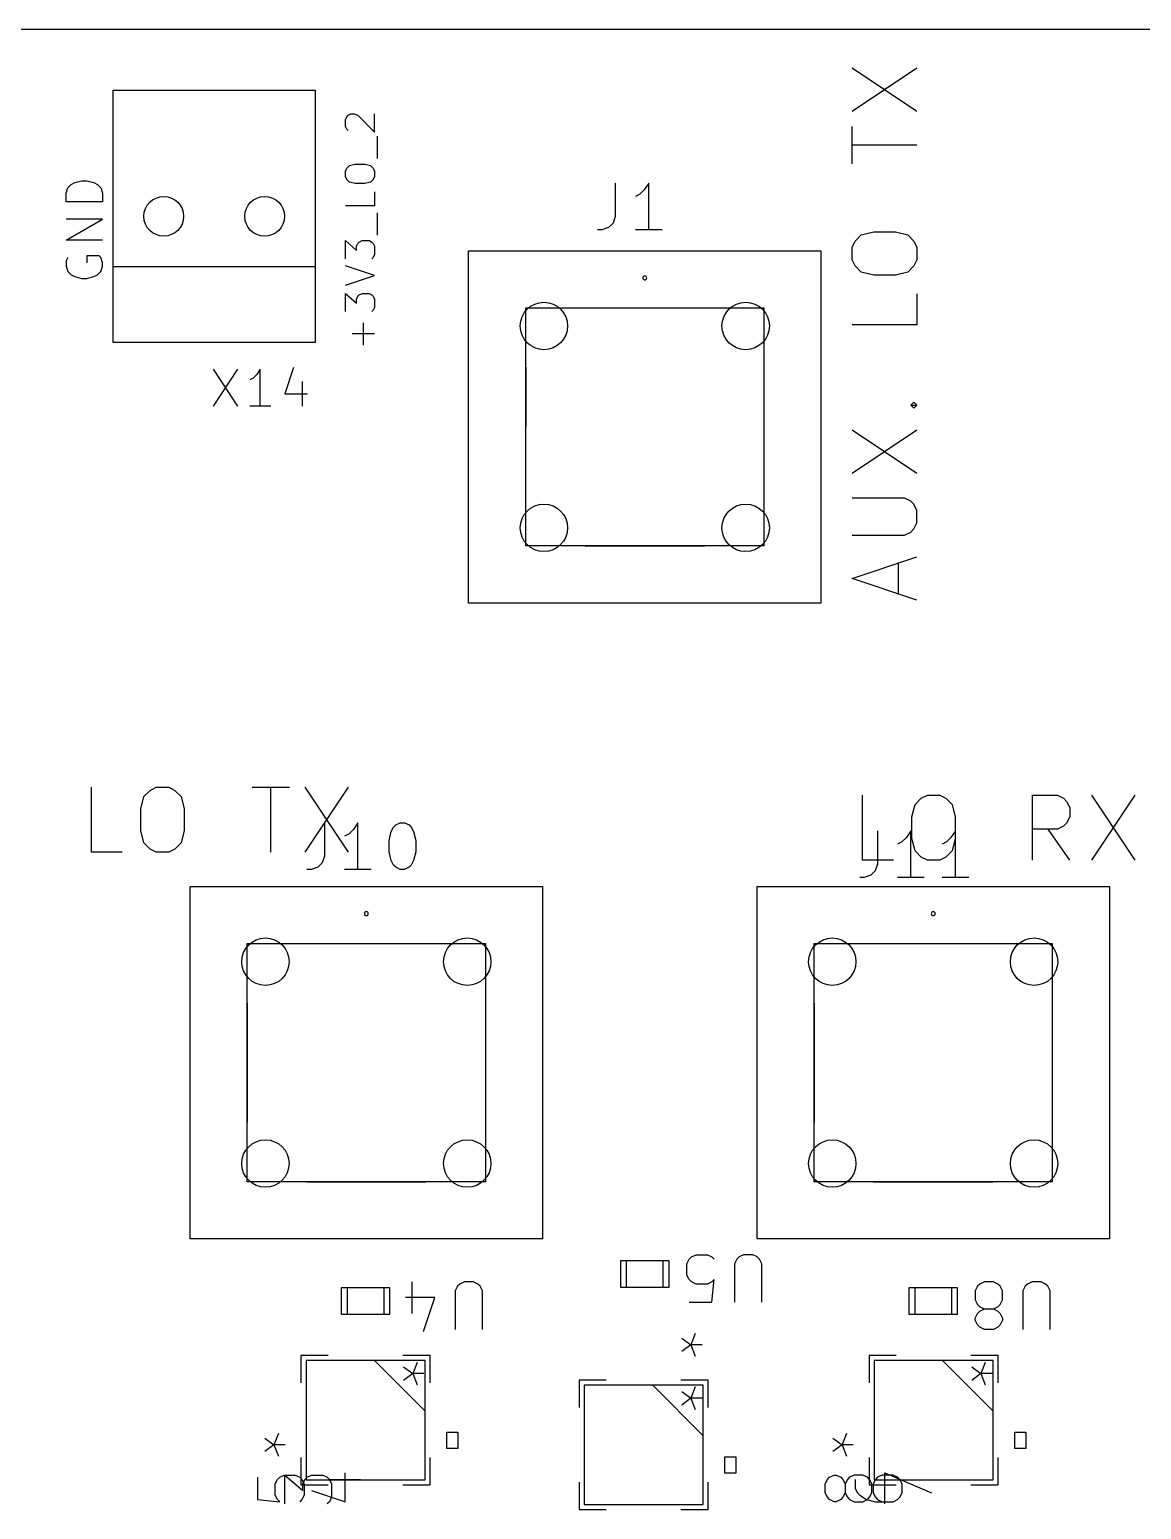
# Model space of a CAD drawing. Header units: millimetres. Extents: x 0 to 100, y 0 to 100.
# Drawn here: x 37.45 to 65.44, y 62.75 to 100 of the extents above; entities that cross this region are included whole.
import ezdxf

# ---------------------------------------------------------------- set-up
doc = ezdxf.new("R2010")
doc.units = ezdxf.units.MM
for name, color, linetype, true_color in [('Edge.Cuts', 254, 'CONTINUOUS', 0xd0d2cd), ('F.Fab', 9, 'CONTINUOUS', 0xafafaf), ('F.Silkscreen', 41, 'CONTINUOUS', 0xf2eda1)]:
    doc.layers.add(name, color=color, linetype=linetype, true_color=true_color)

msp = doc.modelspace()

# ---------------------------------------------------------------- linework, layer by layer
at = {"layer": 'Edge.Cuts', "linetype": 'CONTINUOUS'}
msp.add_line((100, 100), (0, 100), dxfattribs=at)
at = {"layer": 'Edge.Cuts'}
for centre, radius in [((40.83, 95.3), 0.5), ((43.37, 95.3), 0.5), ((50.4, 92.54), 0.5969), ((55.48, 92.54), 0.5969), ((50.4, 87.46), 0.5969), ((55.48, 87.46), 0.5969), ((43.39, 76.54), 0.5969), ((48.47, 76.54), 0.5969), ((57.66, 76.54), 0.5969), ((62.74, 76.54), 0.5969), ((43.39, 71.46), 0.5969), ((48.47, 71.46), 0.5969), ((57.66, 71.46), 0.5969), ((62.74, 71.46), 0.5969)]:
    msp.add_circle(centre, radius, dxfattribs=at)
at = {"layer": 'F.Fab', "linetype": 'CONTINUOUS'}
for p, q in [((58.156657, 97.94651), (59.792417, 99.037016)), ((58.156657, 99.037016), (59.792417, 97.94651)), ((45.401719, 97.737514), (45.436767, 97.807609)), ((45.401719, 97.562276), (45.401719, 97.737514)), ((45.436767, 97.807609), (45.471814, 97.842657)), ((45.471814, 97.842657), (45.54191, 97.877704)), ((45.54191, 97.877704), (45.612005, 97.877704)), ((45.612005, 97.877704), (45.717148, 97.842657)), ((45.717148, 97.842657), (46.137719, 97.422085)), ((46.137719, 97.422085), (46.137719, 97.877704)), ((45.436767, 97.492181), (45.401719, 97.562276)), ((45.471814, 97.457133), (45.436767, 97.492181)), ((46.207814, 96.756181), (46.207814, 97.316942)), ((58.156657, 96.622323), (58.156657, 97.557043)), ((59.792417, 97.089683), (58.156657, 97.089683)), ((45.401719, 96.440752), (45.436767, 96.510847)), ((45.436767, 96.510847), (45.506862, 96.580942)), ((45.506862, 96.580942), (45.647052, 96.61599)), ((45.647052, 96.61599), (45.892386, 96.61599)), ((45.892386, 96.61599), (46.032576, 96.580942)), ((46.032576, 96.580942), (46.102672, 96.510847)), ((46.102672, 96.510847), (46.137719, 96.440752)), ((38.413459, 96.016892), (38.501078, 96.104511)), ((38.501078, 96.104511), (38.588697, 96.148321)), ((38.588697, 96.148321), (38.763935, 96.19213)), ((38.763935, 96.19213), (38.895363, 96.19213)), ((38.895363, 96.19213), (39.070601, 96.148321)), ((39.070601, 96.148321), (39.15822, 96.104511)), ((39.15822, 96.104511), (39.24584, 96.016892)), ((45.401719, 96.300561), (45.401719, 96.440752)), ((45.436767, 96.230466), (45.401719, 96.300561)), ((45.506862, 96.160371), (45.436767, 96.230466)), ((45.647052, 96.125323), (45.506862, 96.160371)), ((45.892386, 96.125323), (45.647052, 96.125323)), ((46.032576, 96.160371), (45.892386, 96.125323)), ((46.102672, 96.230466), (46.032576, 96.160371)), ((46.137719, 96.300561), (46.102672, 96.230466)), ((46.137719, 96.440752), (46.137719, 96.300561)), ((38.369649, 95.885464), (38.413459, 96.016892)), ((38.369649, 95.666416), (38.369649, 95.885464)), ((39.24584, 96.016892), (39.289649, 95.885464)), ((39.289649, 95.885464), (39.289649, 95.666416)), ((46.137719, 95.915037), (46.137719, 95.564561)), ((39.289649, 95.666416), (38.369649, 95.666416)), ((46.137719, 95.564561), (45.401719, 95.564561)), ((46.207814, 94.828561), (46.207814, 95.389322)), ((38.369649, 94.702606), (39.289649, 95.22832)), ((39.289649, 95.22832), (38.369649, 95.22832)), ((39.289649, 94.702606), (38.369649, 94.702606)), ((45.401719, 94.232751), (45.401719, 94.68837)), ((45.401719, 94.68837), (45.6821, 94.443037)), ((45.6821, 94.54818), (45.717148, 94.618275)), ((45.717148, 94.618275), (45.752195, 94.653323)), ((45.752195, 94.653323), (45.822291, 94.68837)), ((45.822291, 94.68837), (45.997529, 94.68837)), ((45.997529, 94.68837), (46.067624, 94.653323)), ((46.067624, 94.653323), (46.102672, 94.618275)), ((46.102672, 94.618275), (46.137719, 94.54818)), ((58.156657, 94.519204), (58.23455, 94.674991)), ((58.23455, 94.674991), (58.390337, 94.830777)), ((58.390337, 94.830777), (58.70191, 94.908671)), ((58.70191, 94.908671), (59.247164, 94.908671)), ((59.247164, 94.908671), (59.558737, 94.830777)), ((59.558737, 94.830777), (59.714524, 94.674991)), ((59.714524, 94.674991), (59.792417, 94.519204)), ((38.413459, 94.264511), (38.369649, 94.176892)), ((39.20203, 94.30832), (38.895363, 94.30832)), ((38.895363, 94.30832), (38.895363, 94.133082)), ((39.24584, 94.264511), (39.20203, 94.30832)), ((39.289649, 94.133082), (39.24584, 94.264511)), ((45.6821, 94.443037), (45.6821, 94.54818)), ((46.102672, 94.267799), (46.067624, 94.232751)), ((46.137719, 94.337894), (46.102672, 94.267799)), ((46.137719, 94.54818), (46.137719, 94.337894)), ((48.505, 94.435), (57.375, 94.435)), ((48.505, 85.565), (48.505, 94.435)), ((57.375, 94.435), (57.375, 85.565)), ((58.156657, 94.207631), (58.156657, 94.519204)), ((59.792417, 94.519204), (59.792417, 94.207631)), ((38.369649, 94.176892), (38.369649, 94.045463)), ((38.369649, 94.045463), (38.413459, 93.914035)), ((38.413459, 93.914035), (38.501078, 93.826416)), ((39.15822, 93.826416), (39.24584, 93.914035)), ((39.24584, 93.914035), (39.289649, 94.045463)), ((39.289649, 94.045463), (39.289649, 94.133082)), ((46.137719, 93.81218), (45.401719, 94.057513)), ((58.23455, 94.051844), (58.156657, 94.207631)), ((58.390337, 93.896057), (58.23455, 94.051844)), ((58.70191, 93.818164), (58.390337, 93.896057)), ((59.558737, 93.896057), (59.247164, 93.818164)), ((59.714524, 94.051844), (59.558737, 93.896057)), ((59.792417, 94.207631), (59.714524, 94.051844)), ((38.501078, 93.826416), (38.588697, 93.782606)), ((38.588697, 93.782606), (38.763935, 93.738797)), ((38.763935, 93.738797), (38.895363, 93.738797)), ((38.895363, 93.738797), (39.070601, 93.782606)), ((39.070601, 93.782606), (39.15822, 93.826416)), ((45.401719, 93.566847), (46.137719, 93.81218)), ((59.247164, 93.818164), (58.70191, 93.818164)), ((45.401719, 92.900942), (45.401719, 93.356561)), ((45.401719, 93.356561), (45.6821, 93.111228)), ((45.6821, 93.216371), (45.717148, 93.286466)), ((45.6821, 93.111228), (45.6821, 93.216371)), ((45.717148, 93.286466), (45.752195, 93.321514)), ((45.752195, 93.321514), (45.822291, 93.356561)), ((45.822291, 93.356561), (45.997529, 93.356561)), ((45.997529, 93.356561), (46.067624, 93.321514)), ((46.067624, 93.321514), (46.102672, 93.286466)), ((46.102672, 93.286466), (46.137719, 93.216371)), ((46.137719, 93.216371), (46.137719, 93.006085)), ((59.792417, 93.350804), (59.792417, 92.57187)), ((46.102672, 92.93599), (46.067624, 92.900942)), ((46.137719, 93.006085), (46.102672, 92.93599)), ((49.943, 92.997), (55.937, 92.997)), ((49.943, 87.003), (49.943, 92.997)), ((55.937, 92.997), (55.937, 87.003)), ((45.857338, 92.0598), (45.857338, 92.620562)), ((59.792417, 92.57187), (58.156657, 92.57187)), ((46.137719, 92.340181), (45.576957, 92.340181)), ((59.63663, 90.546644), (59.714524, 90.624538)), ((59.714524, 90.468751), (59.63663, 90.546644)), ((59.63663, 90.546644), (59.792417, 90.546644)), ((59.714524, 90.624538), (59.792417, 90.546644)), ((59.792417, 90.546644), (59.714524, 90.468751)), ((58.156657, 88.832991), (59.792417, 89.923497)), ((58.156657, 89.923497), (59.792417, 88.832991)), ((59.480844, 88.209844), (58.156657, 88.209844)), ((59.63663, 88.131951), (59.480844, 88.209844)), ((59.714524, 88.054058), (59.63663, 88.131951)), ((59.792417, 87.898271), (59.714524, 88.054058)), ((59.714524, 87.430911), (59.792417, 87.586698)), ((59.792417, 87.586698), (59.792417, 87.898271)), ((58.156657, 87.275124), (59.480844, 87.275124)), ((59.480844, 87.275124), (59.63663, 87.353018)), ((59.63663, 87.353018), (59.714524, 87.430911)), ((55.937, 87.003), (49.943, 87.003)), ((58.156657, 86.184618), (59.792417, 86.729871)), ((59.325057, 85.795151), (59.325057, 86.574084)), ((59.792417, 85.639364), (58.156657, 86.184618)), ((57.375, 85.565), (48.505, 85.565)), ((39.007595, 79.293743), (39.007595, 80.929503)), ((40.331782, 80.695823), (40.487569, 80.85161)), ((40.487569, 80.85161), (40.643356, 80.929503)), ((40.643356, 80.929503), (40.954929, 80.929503)), ((40.954929, 80.929503), (41.110716, 80.85161)), ((41.110716, 80.85161), (41.266502, 80.695823)), ((43.058048, 80.929503), (43.992768, 80.929503)), ((43.525408, 79.293743), (43.525408, 80.929503)), ((44.382235, 80.929503), (45.472741, 79.293743)), ((45.472741, 80.929503), (44.382235, 79.293743)), ((40.253889, 80.38425), (40.331782, 80.695823)), ((41.266502, 80.695823), (41.344396, 80.38425)), ((58.418128, 79.093743), (58.418128, 80.729503)), ((59.664422, 80.18425), (59.742315, 80.495823)), ((59.742315, 80.495823), (59.898102, 80.65161)), ((59.898102, 80.65161), (60.053889, 80.729503)), ((60.053889, 80.729503), (60.365462, 80.729503)), ((60.365462, 80.729503), (60.521249, 80.65161)), ((60.521249, 80.65161), (60.677035, 80.495823)), ((60.677035, 80.495823), (60.754929, 80.18425)), ((62.702261, 79.093743), (62.702261, 80.729503)), ((62.702261, 80.729503), (63.325408, 80.729503)), ((63.325408, 80.729503), (63.481195, 80.65161)), ((63.481195, 80.65161), (63.559088, 80.573717)), ((63.559088, 80.573717), (63.636981, 80.41793)), ((64.182235, 80.729503), (65.272741, 79.093743)), ((65.272741, 80.729503), (64.182235, 79.093743)), ((40.253889, 79.838997), (40.253889, 80.38425)), ((41.344396, 80.38425), (41.344396, 79.838997)), ((59.664422, 79.638997), (59.664422, 80.18425)), ((60.754929, 80.18425), (60.754929, 79.638997)), ((63.636981, 80.18425), (63.559088, 80.028463)), ((63.636981, 80.41793), (63.636981, 80.18425)), ((40.331782, 79.527423), (40.253889, 79.838997)), ((41.344396, 79.838997), (41.266502, 79.527423)), ((63.325408, 79.872677), (62.702261, 79.872677)), ((63.636981, 79.093743), (63.091728, 79.872677)), ((63.481195, 79.95057), (63.325408, 79.872677)), ((63.559088, 80.028463), (63.481195, 79.95057)), ((40.487569, 79.371637), (40.331782, 79.527423)), ((40.643356, 79.293743), (40.487569, 79.371637)), ((41.110716, 79.371637), (40.954929, 79.293743)), ((41.266502, 79.527423), (41.110716, 79.371637)), ((59.742315, 79.327423), (59.664422, 79.638997)), ((60.754929, 79.638997), (60.677035, 79.327423)), ((39.786529, 79.293743), (39.007595, 79.293743)), ((40.954929, 79.293743), (40.643356, 79.293743)), ((59.197062, 79.093743), (58.418128, 79.093743)), ((59.898102, 79.171637), (59.742315, 79.327423)), ((60.053889, 79.093743), (59.898102, 79.171637)), ((60.365462, 79.093743), (60.053889, 79.093743)), ((60.521249, 79.171637), (60.365462, 79.093743)), ((60.677035, 79.327423), (60.521249, 79.171637)), ((41.495, 78.435), (50.365, 78.435)), ((41.495, 69.565), (41.495, 78.435)), ((50.365, 78.435), (50.365, 69.565)), ((55.765, 78.435), (64.635, 78.435)), ((55.765, 69.565), (55.765, 78.435)), ((64.635, 78.435), (64.635, 69.565)), ((42.933, 76.997), (48.927, 76.997)), ((42.933, 71.003), (42.933, 76.997)), ((48.927, 76.997), (48.927, 71.003)), ((57.203, 76.997), (63.197, 76.997)), ((57.203, 71.003), (57.203, 76.997)), ((63.197, 76.997), (63.197, 71.003)), ((48.927, 71.003), (42.933, 71.003)), ((63.197, 71.003), (57.203, 71.003)), ((50.365, 69.565), (41.495, 69.565)), ((64.635, 69.565), (55.765, 69.565)), ((52.3304, 69.0102), (52.3304, 68.3498)), ((52.4828, 69.0102), (52.3304, 69.0102)), ((52.4828, 68.3498), (52.4828, 69.0102)), ((53.3972, 69.0102), (52.4828, 69.0102)), ((53.3972, 69.0102), (53.3972, 68.3498)), ((53.5496, 69.0102), (53.3972, 69.0102)), ((53.5496, 68.3498), (53.5496, 69.0102)), ((54.000994, 68.936356), (54.05806, 69.050486)), ((54.000994, 68.651029), (54.000994, 68.936356)), ((54.05806, 69.050486), (54.115125, 69.107552)), ((54.115125, 69.107552), (54.229256, 69.164617)), ((54.229256, 69.164617), (54.514582, 69.164617)), ((54.514582, 69.164617), (54.628713, 69.107552)), ((54.628713, 69.107552), (54.685778, 69.050486)), ((55.256431, 69.050486), (55.199366, 68.936356)), ((55.199366, 68.936356), (55.199366, 67.966245)), ((55.313497, 69.107552), (55.256431, 69.050486)), ((55.427627, 69.164617), (55.313497, 69.107552)), ((55.655889, 69.164617), (55.427627, 69.164617)), ((55.770019, 69.107552), (55.655889, 69.164617)), ((55.827085, 69.050486), (55.770019, 69.107552)), ((55.88415, 68.936356), (55.827085, 69.050486)), ((55.88415, 67.966245), (55.88415, 68.936356)), ((54.05806, 68.536898), (54.000994, 68.651029)), ((54.115125, 68.479833), (54.05806, 68.536898)), ((54.628713, 67.966245), (54.685778, 68.536898)), ((54.685778, 68.536898), (54.628713, 68.479833)), ((45.3004, 68.3302), (45.3004, 67.6698)), ((45.4528, 68.3302), (45.3004, 68.3302)), ((45.4528, 67.6698), (45.4528, 68.3302)), ((46.3672, 68.3302), (45.4528, 68.3302)), ((46.3672, 68.3302), (46.3672, 67.6698)), ((46.5196, 68.3302), (46.3672, 68.3302)), ((46.5196, 67.6698), (46.5196, 68.3302)), ((47.085125, 67.685702), (47.085125, 68.484617)), ((48.226431, 68.370486), (48.169366, 68.256356)), ((48.169366, 68.256356), (48.169366, 67.286245)), ((48.283497, 68.427552), (48.226431, 68.370486)), ((48.397627, 68.484617), (48.283497, 68.427552)), ((48.625889, 68.484617), (48.397627, 68.484617)), ((48.740019, 68.427552), (48.625889, 68.484617)), ((48.797085, 68.370486), (48.740019, 68.427552)), ((48.85415, 68.256356), (48.797085, 68.370486)), ((48.85415, 67.286245), (48.85415, 68.256356)), ((52.3304, 68.3498), (52.4828, 68.3498)), ((52.4828, 68.3498), (53.3972, 68.3498)), ((53.3972, 68.3498), (53.5496, 68.3498)), ((54.229256, 68.422768), (54.115125, 68.479833)), ((54.514582, 68.422768), (54.229256, 68.422768)), ((54.628713, 68.479833), (54.514582, 68.422768)), ((59.5904, 68.3302), (59.5904, 67.6698)), ((59.7428, 68.3302), (59.5904, 68.3302)), ((59.7428, 67.6698), (59.7428, 68.3302)), ((60.6572, 68.3302), (59.7428, 68.3302)), ((60.6572, 68.3302), (60.6572, 67.6698)), ((60.8096, 68.3302), (60.6572, 68.3302)), ((60.8096, 67.6698), (60.8096, 68.3302)), ((61.31806, 68.370486), (61.260994, 68.256356)), ((61.260994, 68.256356), (61.260994, 68.028094)), ((61.375125, 68.427552), (61.31806, 68.370486)), ((61.489256, 68.484617), (61.375125, 68.427552)), ((61.717517, 68.484617), (61.489256, 68.484617)), ((61.831648, 68.427552), (61.717517, 68.484617)), ((61.888713, 68.370486), (61.831648, 68.427552)), ((61.945778, 68.256356), (61.888713, 68.370486)), ((61.945778, 68.028094), (61.945778, 68.256356)), ((62.516431, 68.370486), (62.459366, 68.256356)), ((62.459366, 68.256356), (62.459366, 67.286245)), ((62.573497, 68.427552), (62.516431, 68.370486)), ((62.687627, 68.484617), (62.573497, 68.427552)), ((62.915889, 68.484617), (62.687627, 68.484617)), ((63.030019, 68.427552), (62.915889, 68.484617)), ((63.087085, 68.370486), (63.030019, 68.427552)), ((63.14415, 68.256356), (63.087085, 68.370486)), ((63.14415, 67.286245), (63.14415, 68.256356)), ((47.655778, 68.08516), (46.913929, 68.08516)), ((47.370452, 67.22918), (47.655778, 68.08516)), ((54.05806, 67.966245), (54.628713, 67.966245)), ((61.260994, 68.028094), (61.31806, 67.913964)), ((61.31806, 67.913964), (61.375125, 67.856898)), ((61.375125, 67.856898), (61.489256, 67.799833)), ((61.375125, 67.742768), (61.489256, 67.799833)), ((61.489256, 67.799833), (61.717517, 67.799833)), ((61.717517, 67.799833), (61.831648, 67.856898)), ((61.717517, 67.799833), (61.831648, 67.742768)), ((61.831648, 67.856898), (61.888713, 67.913964)), ((61.888713, 67.913964), (61.945778, 68.028094)), ((45.3004, 67.6698), (45.4528, 67.6698)), ((45.4528, 67.6698), (46.3672, 67.6698)), ((46.3672, 67.6698), (46.5196, 67.6698)), ((59.5904, 67.6698), (59.7428, 67.6698)), ((59.7428, 67.6698), (60.6572, 67.6698)), ((60.6572, 67.6698), (60.8096, 67.6698)), ((61.260994, 67.571572), (61.31806, 67.685702)), ((61.260994, 67.514506), (61.260994, 67.571572)), ((61.31806, 67.400376), (61.260994, 67.514506)), ((61.31806, 67.685702), (61.375125, 67.742768)), ((61.831648, 67.742768), (61.888713, 67.685702)), ((61.888713, 67.685702), (61.945778, 67.571572)), ((61.945778, 67.514506), (61.888713, 67.400376)), ((61.945778, 67.571572), (61.945778, 67.514506)), ((61.375125, 67.34331), (61.31806, 67.400376)), ((61.489256, 67.286245), (61.375125, 67.34331)), ((61.717517, 67.286245), (61.489256, 67.286245)), ((61.831648, 67.34331), (61.717517, 67.286245)), ((61.888713, 67.400376), (61.831648, 67.34331)), ((44.4114, 66.4986), (44.4114, 63.5014)), ((47.4086, 66.4986), (44.4114, 66.4986)), ((45.5036, 66.4986), (45.3004, 66.4986)), ((46.0116, 66.4986), (45.8084, 66.4986)), ((46.1386, 66.4986), (47.4086, 65.2286)), ((46.5196, 66.4986), (46.3164, 66.4986)), ((46.869232, 66.34203), (47.096623, 66.171488)), ((47.210318, 66.455726), (47.096623, 66.171488)), ((47.4086, 63.5014), (47.4086, 66.4986)), ((58.7114, 66.4986), (58.7114, 63.5014)), ((61.7086, 66.4986), (58.7114, 66.4986)), ((59.8036, 66.4986), (59.6004, 66.4986)), ((60.3116, 66.4986), (60.1084, 66.4986)), ((60.4386, 66.4986), (61.7086, 65.2286)), ((60.8196, 66.4986), (60.6164, 66.4986)), ((61.169232, 66.34203), (61.396623, 66.171488)), ((61.510318, 66.455726), (61.396623, 66.171488)), ((61.7086, 63.5014), (61.7086, 66.4986)), ((47.096623, 66.171488), (46.869232, 66.000945)), ((47.380861, 66.171488), (47.096623, 66.171488)), ((47.096623, 66.171488), (47.210318, 65.887249)), ((61.396623, 66.171488), (61.169232, 66.000945)), ((61.680861, 66.171488), (61.396623, 66.171488)), ((61.396623, 66.171488), (61.510318, 65.887249)), ((44.4114, 65.6096), (44.4114, 65.4064)), ((47.4086, 65.4064), (47.4086, 65.6096)), ((51.4114, 65.8786), (51.4114, 62.8814)), ((54.4086, 65.8786), (51.4114, 65.8786)), ((52.5036, 65.8786), (52.3004, 65.8786)), ((53.0116, 65.8786), (52.8084, 65.8786)), ((53.1386, 65.8786), (54.4086, 64.6086)), ((53.5196, 65.8786), (53.3164, 65.8786)), ((53.869232, 65.72203), (54.096623, 65.551488)), ((54.210318, 65.835726), (54.096623, 65.551488)), ((54.4086, 62.8814), (54.4086, 65.8786)), ((58.7114, 65.6096), (58.7114, 65.4064)), ((61.7086, 65.4064), (61.7086, 65.6096)), ((54.096623, 65.551488), (53.869232, 65.380945)), ((54.380861, 65.551488), (54.096623, 65.551488)), ((54.096623, 65.551488), (54.210318, 65.267249)), ((44.4114, 65.1016), (44.4114, 64.8984)), ((47.4086, 64.8984), (47.4086, 65.1016)), ((51.4114, 64.9896), (51.4114, 64.7864)), ((54.4086, 64.7864), (54.4086, 64.9896)), ((58.7114, 65.1016), (58.7114, 64.8984)), ((61.7086, 64.8984), (61.7086, 65.1016)), ((44.4114, 64.5936), (44.4114, 64.3904)), ((47.4086, 64.3904), (47.4086, 64.5936)), ((51.4114, 64.4816), (51.4114, 64.2784)), ((54.4086, 64.2784), (54.4086, 64.4816)), ((58.7114, 64.5936), (58.7114, 64.3904)), ((61.7086, 64.3904), (61.7086, 64.5936)), ((51.4114, 63.9736), (51.4114, 63.7704)), ((54.4086, 63.7704), (54.4086, 63.9736)), ((44.4114, 63.5014), (47.4086, 63.5014)), ((45.3004, 63.5014), (45.5036, 63.5014)), ((45.8084, 63.5014), (46.0116, 63.5014)), ((46.3164, 63.5014), (46.5196, 63.5014)), ((58.7114, 63.5014), (61.7086, 63.5014)), ((59.6004, 63.5014), (59.8036, 63.5014)), ((60.1084, 63.5014), (60.3116, 63.5014)), ((60.6164, 63.5014), (60.8196, 63.5014)), ((51.4114, 62.8814), (54.4086, 62.8814)), ((52.3004, 62.8814), (52.5036, 62.8814)), ((52.8084, 62.8814), (53.0116, 62.8814)), ((53.3164, 62.8814), (53.5196, 62.8814))]:
    msp.add_line(p, q, dxfattribs=at)
at = {"layer": 'F.Fab'}
for centre, radius in [((40.83, 95.3), 0.5), ((43.37, 95.3), 0.5), ((50.4, 92.54), 0.5969), ((55.48, 92.54), 0.5969), ((50.4, 87.46), 0.5969), ((55.48, 87.46), 0.5969), ((43.39, 76.54), 0.5969), ((48.47, 76.54), 0.5969), ((57.66, 76.54), 0.5969), ((62.74, 76.54), 0.5969), ((43.39, 71.46), 0.5969), ((48.47, 71.46), 0.5969), ((57.66, 71.46), 0.5969), ((62.74, 71.46), 0.5969)]:
    msp.add_circle(centre, radius, dxfattribs=at)
at = {"layer": 'F.Silkscreen', "linetype": 'CONTINUOUS'}
for p, q in [((39.56, 98.475), (44.64, 98.475)), ((39.56, 94.03), (39.56, 98.475)), ((44.64, 98.475), (44.64, 94.03)), ((52.197824, 96.137103), (52.197824, 95.296726)), ((53.038201, 96.137103), (52.926151, 95.969028)), ((53.038201, 94.960575), (53.038201, 96.137103)), ((52.8141, 95.856978), (52.70205, 95.800953)), ((52.926151, 95.969028), (52.8141, 95.856978)), ((52.029749, 95.016601), (51.861673, 94.960575)), ((52.141799, 95.128651), (52.029749, 95.016601)), ((52.197824, 95.296726), (52.141799, 95.128651)), ((51.861673, 94.960575), (51.749623, 94.960575)), ((53.374352, 94.960575), (52.70205, 94.960575)), ((39.56, 92.125), (39.56, 94.03)), ((44.64, 94.03), (39.56, 94.03)), ((44.64, 94.03), (44.64, 92.125)), ((51.44, 92.997), (54.44, 92.997)), ((44.64, 92.125), (39.56, 92.125)), ((42.070324, 91.450728), (42.686697, 90.526168)), ((42.686697, 91.450728), (42.070324, 90.526168)), ((43.17099, 91.318648), (43.082937, 91.230595)), ((43.259043, 91.450728), (43.17099, 91.318648)), ((43.259043, 90.526168), (43.259043, 91.450728)), ((44.09555, 91.494755), (43.875416, 90.834355)), ((49.943, 91.5), (49.94, 88.5)), ((55.937, 91.5), (55.937, 88.5)), ((43.082937, 91.230595), (42.994883, 91.186568)), ((44.315683, 91.142541), (44.315683, 90.526168)), ((43.523203, 90.526168), (42.994883, 90.526168)), ((43.875416, 90.834355), (44.447763, 90.834355)), ((51.44, 87), (54.44, 87.003)), ((44.877572, 80.037103), (44.877572, 79.196726)), ((45.493848, 79.756978), (45.381798, 79.700953)), ((45.605899, 79.869028), (45.493848, 79.756978)), ((45.717949, 80.037103), (45.605899, 79.869028)), ((45.717949, 78.860575), (45.717949, 80.037103)), ((46.502301, 79.588902), (46.558326, 79.813003)), ((46.558326, 79.813003), (46.614351, 79.925053)), ((46.614351, 79.925053), (46.670377, 79.981078)), ((46.670377, 79.981078), (46.782427, 80.037103)), ((46.782427, 80.037103), (46.894477, 80.037103)), ((46.894477, 80.037103), (47.006527, 79.981078)), ((47.006527, 79.981078), (47.062553, 79.925053)), ((47.062553, 79.925053), (47.118578, 79.813003)), ((47.118578, 79.813003), (47.174603, 79.588902)), ((58.797572, 79.837103), (58.797572, 78.996726)), ((59.637949, 79.837103), (59.525899, 79.669028)), ((59.637949, 78.660575), (59.637949, 79.837103)), ((60.758452, 79.837103), (60.646402, 79.669028)), ((60.758452, 78.660575), (60.758452, 79.837103)), ((46.502301, 79.308777), (46.502301, 79.588902)), ((47.174603, 79.588902), (47.174603, 79.308777)), ((59.413848, 79.556978), (59.301798, 79.500953)), ((59.525899, 79.669028), (59.413848, 79.556978)), ((60.534351, 79.556978), (60.422301, 79.500953)), ((60.646402, 79.669028), (60.534351, 79.556978)), ((44.821547, 79.028651), (44.709497, 78.916601)), ((44.877572, 79.196726), (44.821547, 79.028651)), ((46.558326, 79.084676), (46.502301, 79.308777)), ((46.614351, 78.972626), (46.558326, 79.084676)), ((46.670377, 78.916601), (46.614351, 78.972626)), ((47.062553, 78.972626), (47.006527, 78.916601)), ((47.118578, 79.084676), (47.062553, 78.972626)), ((47.174603, 79.308777), (47.118578, 79.084676)), ((58.797572, 78.996726), (58.741547, 78.828651)), ((44.541421, 78.860575), (44.429371, 78.860575)), ((44.709497, 78.916601), (44.541421, 78.860575)), ((46.0541, 78.860575), (45.381798, 78.860575)), ((46.782427, 78.860575), (46.670377, 78.916601)), ((46.894477, 78.860575), (46.782427, 78.860575)), ((47.006527, 78.916601), (46.894477, 78.860575)), ((58.461421, 78.660575), (58.349371, 78.660575)), ((58.629497, 78.716601), (58.461421, 78.660575)), ((58.741547, 78.828651), (58.629497, 78.716601)), ((59.9741, 78.660575), (59.301798, 78.660575)), ((61.094603, 78.660575), (60.422301, 78.660575)), ((44.43, 76.997), (47.43, 76.997)), ((58.7, 76.997), (61.7, 76.997)), ((42.933, 75.5), (42.93, 72.5)), ((48.927, 75.5), (48.927, 72.5)), ((57.203, 75.5), (57.2, 72.5)), ((63.197, 75.5), (63.197, 72.5)), ((44.43, 71), (47.43, 71.003)), ((58.7, 71), (61.7, 71.003)), ((53.869232, 67.06823), (54.096623, 66.897688)), ((54.210318, 67.181926), (54.096623, 66.897688)), ((54.096623, 66.897688), (53.869232, 66.727145)), ((54.380861, 66.897688), (54.096623, 66.897688)), ((54.096623, 66.897688), (54.210318, 66.613449)), ((44.2844, 66.6256), (44.2844, 65.9398)), ((44.9702, 66.6256), (44.2844, 66.6256)), ((47.5356, 66.6256), (46.8498, 66.6256)), ((47.5356, 65.9398), (47.5356, 66.6256)), ((58.5844, 66.6256), (58.5844, 65.9398)), ((59.2702, 66.6256), (58.5844, 66.6256)), ((61.8356, 66.6256), (61.1498, 66.6256)), ((61.8356, 65.9398), (61.8356, 66.6256)), ((51.2844, 66.0056), (51.2844, 65.3198)), ((51.9702, 66.0056), (51.2844, 66.0056)), ((54.5356, 66.0056), (53.8498, 66.0056)), ((54.5356, 65.3198), (54.5356, 66.0056)), ((43.377606, 64.550467), (43.604997, 64.379925)), ((43.718692, 64.664163), (43.604997, 64.379925)), ((47.9547, 64.2888), (47.9547, 64.6952)), ((47.9547, 64.6952), (48.2341, 64.6952)), ((48.2341, 64.6952), (48.2341, 64.2888)), ((57.677606, 64.550467), (57.904997, 64.379925)), ((58.018692, 64.664163), (57.904997, 64.379925)), ((62.2547, 64.2888), (62.2547, 64.6952)), ((62.2547, 64.6952), (62.5341, 64.6952)), ((62.5341, 64.6952), (62.5341, 64.2888)), ((43.604997, 64.379925), (43.377606, 64.209382)), ((43.889235, 64.379925), (43.604997, 64.379925)), ((43.604997, 64.379925), (43.718692, 64.095686)), ((48.2341, 64.2888), (47.9547, 64.2888)), ((54.9547, 63.6688), (54.9547, 64.0752)), ((54.9547, 64.0752), (55.2341, 64.0752)), ((55.2341, 64.0752), (55.2341, 63.6688)), ((57.904997, 64.379925), (57.677606, 64.209382)), ((58.189235, 64.379925), (57.904997, 64.379925)), ((57.904997, 64.379925), (58.018692, 64.095686)), ((62.5341, 64.2888), (62.2547, 64.2888)), ((44.2844, 64.0602), (44.2844, 63.3744)), ((47.5356, 63.3744), (47.5356, 64.0602)), ((58.5844, 64.0602), (58.5844, 63.3744)), ((61.8356, 63.3744), (61.8356, 64.0602)), ((43.189627, 63.563902), (43.189627, 63.00365)), ((43.637828, 63.395826), (43.693853, 63.507877)), ((43.637828, 63.115701), (43.637828, 63.395826)), ((43.693853, 63.507877), (43.749878, 63.563902)), ((43.749878, 63.563902), (43.861928, 63.619927)), ((43.861928, 63.619927), (44.142054, 63.619927)), ((43.879627, 62.8916), (43.879627, 63.619927)), ((43.879627, 63.619927), (44.327828, 63.227751)), ((44.142054, 63.619927), (44.254104, 63.563902)), ((44.254104, 63.563902), (44.31013, 63.507877)), ((44.2844, 63.3744), (44.9702, 63.3744)), ((44.31013, 63.507877), (44.366155, 63.395826)), ((44.327828, 63.395826), (44.383853, 63.507877)), ((44.327828, 63.227751), (44.327828, 63.395826)), ((44.366155, 63.395826), (44.366155, 63.115701)), ((44.383853, 63.507877), (44.439878, 63.563902)), ((44.439878, 63.563902), (44.551928, 63.619927)), ((44.551928, 63.619927), (44.832054, 63.619927)), ((44.832054, 63.619927), (44.944104, 63.563902)), ((44.944104, 63.563902), (45.00013, 63.507877)), ((45.00013, 63.507877), (45.056155, 63.395826)), ((45.001803, 63.507877), (45.786155, 63.507877)), ((45.056155, 63.395826), (45.056155, 63.059675)), ((45.393979, 62.947625), (45.393979, 63.675952)), ((46.8498, 63.3744), (47.5356, 63.3744)), ((51.2844, 63.4402), (51.2844, 62.7544)), ((54.5356, 62.7544), (54.5356, 63.4402)), ((55.2341, 63.6688), (54.9547, 63.6688)), ((57.479627, 63.395826), (57.535652, 63.507877)), ((57.479627, 63.171726), (57.479627, 63.395826)), ((57.535652, 63.507877), (57.591677, 63.563902)), ((57.591677, 63.563902), (57.703727, 63.619927)), ((57.703727, 63.619927), (57.759752, 63.619927)), ((57.759752, 63.619927), (57.871803, 63.563902)), ((57.871803, 63.563902), (57.927828, 63.507877)), ((57.927828, 63.507877), (57.983853, 63.395826)), ((58.039878, 63.507877), (57.983853, 63.395826)), ((57.983853, 63.395826), (57.983853, 63.171726)), ((58.095903, 63.563902), (58.039878, 63.507877)), ((58.207954, 63.619927), (58.095903, 63.563902)), ((58.432054, 63.619927), (58.207954, 63.619927)), ((58.239627, 63.507877), (58.239627, 63.283776)), ((58.544104, 63.563902), (58.432054, 63.619927)), ((58.60013, 63.507877), (58.544104, 63.563902)), ((58.5844, 63.3744), (59.2702, 63.3744)), ((58.656155, 63.395826), (58.60013, 63.507877)), ((58.656155, 63.171726), (58.656155, 63.395826)), ((58.743853, 63.507877), (58.687828, 63.395826)), ((58.687828, 63.395826), (58.687828, 63.171726)), ((58.799878, 63.563902), (58.743853, 63.507877)), ((58.911928, 63.619927), (58.799878, 63.563902)), ((59.192054, 63.619927), (58.911928, 63.619927)), ((58.979627, 62.8916), (58.979627, 63.675952)), ((58.979627, 63.675952), (60.156155, 63.171726)), ((59.304104, 63.563902), (59.192054, 63.619927)), ((59.36013, 63.507877), (59.304104, 63.563902)), ((59.416155, 63.395826), (59.36013, 63.507877)), ((59.416155, 63.171726), (59.416155, 63.395826)), ((61.1498, 63.3744), (61.8356, 63.3744)), ((43.189627, 63.00365), (43.749878, 62.947625)), ((43.693853, 63.00365), (43.637828, 63.115701)), ((43.749878, 62.947625), (43.693853, 63.00365)), ((44.31013, 63.00365), (44.254104, 62.947625)), ((44.366155, 63.115701), (44.31013, 63.00365)), ((44.553602, 63.227751), (45.393979, 62.947625)), ((45.00013, 62.947625), (44.944104, 62.8916)), ((45.056155, 63.059675), (45.00013, 62.947625)), ((57.535652, 63.059675), (57.479627, 63.171726)), ((57.591677, 63.00365), (57.535652, 63.059675)), ((57.703727, 62.947625), (57.591677, 63.00365)), ((57.759752, 62.947625), (57.703727, 62.947625)), ((57.871803, 63.00365), (57.759752, 62.947625)), ((57.927828, 63.059675), (57.871803, 63.00365)), ((57.983853, 63.171726), (57.927828, 63.059675)), ((57.983853, 63.171726), (58.039878, 63.059675)), ((58.039878, 63.059675), (58.095903, 63.00365)), ((58.095903, 63.00365), (58.207954, 62.947625)), ((58.207954, 62.947625), (58.432054, 62.947625)), ((58.239627, 63.283776), (58.295652, 63.171726)), ((58.295652, 63.171726), (58.351677, 63.115701)), ((58.351677, 63.115701), (58.519752, 63.00365)), ((58.432054, 62.947625), (58.544104, 63.00365)), ((58.519752, 63.00365), (58.743853, 62.947625)), ((58.544104, 63.00365), (58.60013, 63.059675)), ((58.60013, 63.059675), (58.656155, 63.171726)), ((58.687828, 63.171726), (58.743853, 63.059675)), ((58.743853, 63.059675), (58.799878, 63.00365)), ((58.743853, 62.947625), (59.192054, 62.947625)), ((58.799878, 63.00365), (58.911928, 62.947625)), ((59.192054, 62.947625), (59.304104, 63.00365)), ((59.304104, 63.00365), (59.36013, 63.059675)), ((59.36013, 63.059675), (59.416155, 63.171726)), ((51.2844, 62.7544), (51.9702, 62.7544)), ((53.8498, 62.7544), (54.5356, 62.7544))]:
    msp.add_line(p, q, dxfattribs=at)
at = {"layer": 'F.Silkscreen'}
for centre, radius in [((40.83, 95.3), 0.5), ((43.37, 95.3), 0.5), ((50.4, 92.54), 0.5969), ((55.48, 92.54), 0.5969), ((50.4, 87.46), 0.5969), ((55.48, 87.46), 0.5969), ((43.39, 76.54), 0.5969), ((48.47, 76.54), 0.5969), ((57.66, 76.54), 0.5969), ((62.74, 76.54), 0.5969), ((43.39, 71.46), 0.5969), ((48.47, 71.46), 0.5969), ((57.66, 71.46), 0.5969), ((62.74, 71.46), 0.5969)]:
    msp.add_circle(centre, radius, dxfattribs=at)
for centre, start, end in [((52.94, 93.75), -270, -90), ((52.94, 93.75), -90, 90), ((45.93, 77.75), -270, -90), ((45.93, 77.75), -90, 90), ((60.2, 77.75), -270, -90), ((60.2, 77.75), -90, 90)]:
    msp.add_arc(centre, 0.05, start, end, dxfattribs=at)

doc.saveas('drawing.dxf')
